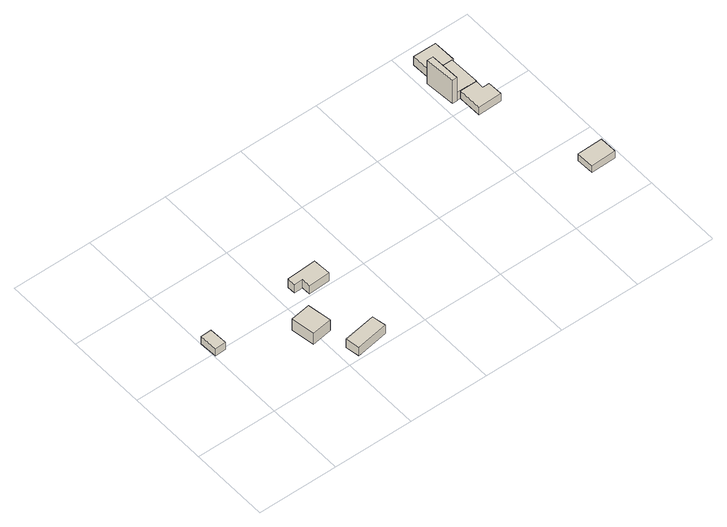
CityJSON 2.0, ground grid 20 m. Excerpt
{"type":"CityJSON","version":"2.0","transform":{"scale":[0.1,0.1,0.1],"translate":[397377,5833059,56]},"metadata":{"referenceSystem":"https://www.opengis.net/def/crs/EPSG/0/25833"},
"CityObjects":{
"building1":{"type":"Building","attributes":{"Gemeindeschluessel":"11000003","BezugspunktDach":"2200","function":"31001_2000","measuredHeight":2.25,"storeysAboveGround":1},"address":[{"country":"Germany","locality":"Berlin","thoroughfareNumber":"20 (5)","thoroughfareName":"Am Sandhaus"}],"geometry":[{"type":"Solid","lod":"1","boundaries":[[[[0,1,2,3]],[[4,5,6,7]],[[4,7,3,2]],[[5,4,2,1]],[[6,5,1,0]],[[7,6,0,3]]]]}]},
"building2":{"type":"Building","attributes":{"Gemeindeschluessel":"11000003","BezugspunktDach":"2200","function":"31001_2000","measuredHeight":5.35,"storeysAboveGround":1},"address":[{"country":"Germany","locality":"Berlin","thoroughfareNumber":"20 (8)","thoroughfareName":"Am Sandhaus"}],"geometry":[{"type":"Solid","lod":"1","boundaries":[[[[8,9,10,11,12]],[[13,14,15,16,17]],[[13,17,12,11]],[[14,13,11,10]],[[15,14,10,9]],[[16,15,9,8]],[[17,16,8,12]]]]}]},
"building3":{"type":"Building","attributes":{"Gemeindeschluessel":"11000003","BezugspunktDach":"2200","function":"31001_2000","measuredHeight":2.62,"storeysAboveGround":1},"address":[{"country":"Germany","locality":"Berlin","thoroughfareNumber":"20 (9)","thoroughfareName":"Am Sandhaus"}],"geometry":[{"type":"Solid","lod":"1","boundaries":[[[[18,19,20,21]],[[22,23,24,25]],[[22,25,21,20]],[[23,22,20,19]],[[24,23,19,18]],[[25,24,18,21]]]]}]},
"building4":{"type":"Building","attributes":{"Gemeindeschluessel":"11000003","BezugspunktDach":"2200","function":"31001_2000","measuredHeight":2.48,"storeysAboveGround":1},"address":[{"country":"Germany","locality":"Berlin","thoroughfareNumber":"17","thoroughfareName":"Am Sandhaus"}],"geometry":[{"type":"Solid","lod":"1","boundaries":[[[[26,27,28,29,30,31]],[[32,33,34,35,36,37]],[[32,37,31,30]],[[33,32,30,29]],[[34,33,29,28]],[[35,34,28,27]],[[36,35,27,26]],[[37,36,26,31]]]]}]},
"building5":{"type":"Building","attributes":{"Gemeindeschluessel":"11000003","BezugspunktDach":"2200","function":"51009_1610","measuredHeight":7.14,"storeysAboveGround":0},"address":[{"country":"Germany","locality":"Berlin"}],"geometry":[{"type":"Solid","lod":"1","boundaries":[[[[38,39,40,41,42]],[[43,44,45,46,47]],[[43,47,42,41]],[[44,43,41,40]],[[45,44,40,39]],[[46,45,39,38]],[[47,46,38,42]]]]}]},
"building6":{"type":"Building","attributes":{"Gemeindeschluessel":"11000003","BezugspunktDach":"2200","function":"31001_2463","measuredHeight":2.08,"storeysAboveGround":1},"address":[{"country":"Germany","locality":"Berlin","thoroughfareNumber":"16 (4)","thoroughfareName":"Am Sandhaus"}],"geometry":[{"type":"Solid","lod":"1","boundaries":[[[[48,49,50,51]],[[52,53,54,55]],[[52,55,51,50]],[[53,52,50,49]],[[54,53,49,48]],[[55,54,48,51]]]]}]},
"building7":{"type":"Building","attributes":{"Gemeindeschluessel":"11000003","BezugspunktDach":"2200","function":"51009_1610","measuredHeight":2.26,"storeysAboveGround":0},"address":[{"country":"Germany","locality":"Berlin"}],"geometry":[{"type":"Solid","lod":"1","boundaries":[[[[56,57,58,59,60,61]],[[62,63,64,65,66,67]],[[62,67,61,60]],[[63,62,60,59]],[[64,63,59,58]],[[65,64,58,57]],[[66,65,57,56]],[[67,66,56,61]]]]}]},
"building8":{"type":"Building","attributes":{"Gemeindeschluessel":"11000003","BezugspunktDach":"2200","function":"31001_2143","measuredHeight":2.55,"storeysAboveGround":1},"address":[{"country":"Germany","locality":"Berlin","thoroughfareNumber":"16A (7)","thoroughfareName":"Am Sandhaus"}],"geometry":[{"type":"Solid","lod":"1","boundaries":[[[[68,69,70,71,72]],[[73,62,67,74,75]],[[73,75,72,71]],[[62,73,71,70]],[[67,62,70,69]],[[74,67,69,68]],[[75,74,68,72]]]]}]},
"building9":{"type":"Building","attributes":{"Gemeindeschluessel":"11000003","BezugspunktDach":"2200","function":"51009_1611","measuredHeight":2.53,"storeysAboveGround":0},"address":[{"country":"Germany","locality":"Berlin"}],"geometry":[{"type":"Solid","lod":"1","boundaries":[[[[76,72,71,77,78,79]],[[80,81,73,75,82,83]],[[80,83,79,78]],[[81,80,78,77]],[[73,81,77,71]],[[75,73,71,72]],[[82,75,72,76]],[[83,82,76,79]]]]}]}
},
"vertices":[
[3,194,31],[30,195,31],[28,240,31],[1,239,31],[28,240,9],[30,195,9],[3,194,9],[1,239,9],
[179,92,42],[230,100,42],[220,159,42],[195,155,42],[170,151,42],[195,155,9],[220,159,9],[230,100,9],[179,92,9],[170,151,9],
[231,8,36],[312,21,36],[306,56,36],[225,42,36],[306,56,10],[312,21,10],[231,8,10],[225,42,10],
[239,227,34],[260,228,34],[261,205,34],[315,208,34],[312,252,34],[238,248,34],[312,252,9],[315,208,9],[261,205,9],[260,228,9],[239,227,9],[238,248,9],
[818,425,85],[830,425,85],[828,501,85],[824,501,85],[812,501,85],[824,501,14],[828,501,14],[830,425,14],[818,425,14],[812,501,14],
[918,93,39],[980,95,39],[979,138,39],[916,137,39],[979,138,18],[980,95,18],[918,93,18],[916,137,18],
[840,365,38],[899,367,38],[898,404,38],[881,404,38],[881,425,38],[839,425,38],[881,425,15],[881,404,15],[898,404,15],[899,367,15],[840,365,15],[839,425,15],
[830,425,40],[839,425,40],[881,425,40],[879,501,40],[828,501,40],[879,501,15],[830,425,15],[828,501,15],
[824,501,40],[882,501,40],[881,558,40],[823,558,40],[881,558,15],[882,501,15],[824,501,15],[823,558,15]
]}
